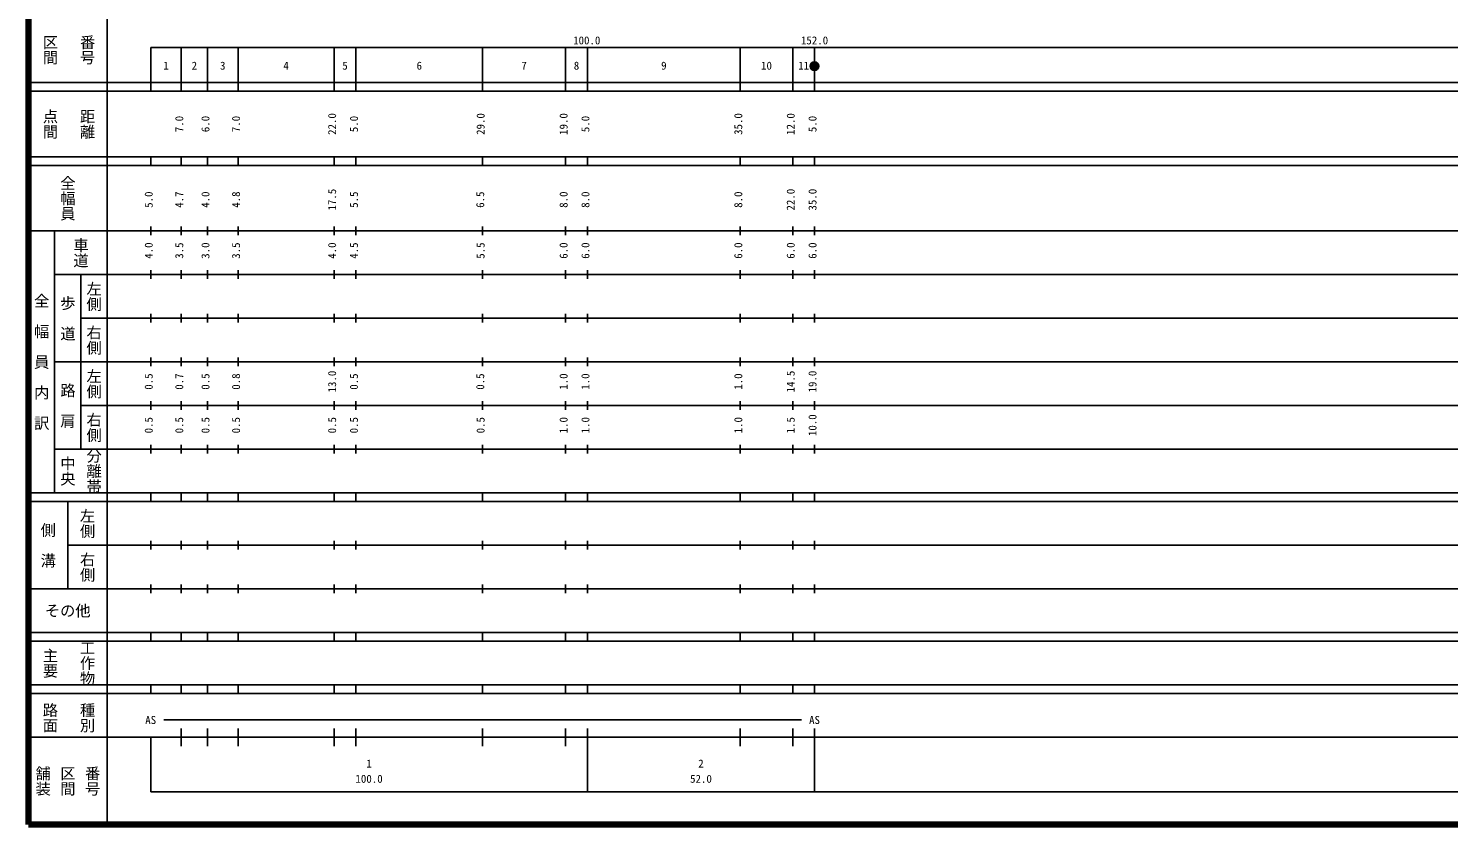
# Model space of a CAD drawing. Units: millimetres on the paper, enlarged 1000 times. Extents: x 40000 to 680000, y 20000 to 380000.
# Drawn here: x 40000 to 365183, y 20000 to 202409 of the extents above; entities that cross this region are included whole.
import ezdxf
from ezdxf.enums import TextEntityAlignment as Align

# ---------------------------------------------------------------- set-up
doc = ezdxf.new("R2010")
doc.units = ezdxf.units.MM
doc.header["$LTSCALE"] = 1000
doc.layers.add('M-TTL', color=2, linetype='Continuous', lineweight=140)
doc.layers.add('M-TTL-BAND', color=7, linetype='Continuous', lineweight=25)
doc.styles.add('@ＭＳ ゴシック', font='')
doc.styles.add('ＭＳ ゴシック', font='')
doc.styles.get('@ＭＳ ゴシック').set_extended_font_data('@MS Gothic')
doc.styles.get('ＭＳ ゴシック').set_extended_font_data('MS Gothic')

msp = doc.modelspace()

# ---------------------------------------------------------------- hatches: boundary and pattern name
at = {"layer": 'M-TTL-BAND'}
msp.add_hatch(color=256, dxfattribs=at).paths.add_polyline_path([(220969, 193741, 1), (218969, 193741, 1)])

# ---------------------------------------------------------------- linework, layer by layer
at = {"layer": 'M-TTL'}
for p, q in [((40000, 380000), (40000, 20000)), ((40000, 20000), (680000, 20000))]:
    msp.add_line(p, q, dxfattribs=at)
at = {"layer": 'M-TTL-BAND'}
for p, q in [((58000, 370000), (58000, 20000)), ((68000, 198000), (579000, 198000)), ((68000, 198000), (68000, 188000)), ((75000, 188000), (75000, 198000)), ((81000, 188000), (81000, 198000)), ((88000, 188000), (88000, 198000)), ((110000, 188000), (110000, 198000)), ((115000, 188000), (115000, 198000)), ((144000, 188000), (144000, 198000)), ((163000, 188000), (163000, 198000)), ((168000, 188000), (168000, 198000)), ((203000, 188000), (203000, 198000)), ((215000, 188000), (215000, 198000)), ((220000, 188000), (220000, 198000)), ((40000, 190000), (579000, 190000)), ((40000, 188000), (579000, 188000)), ((40000, 173000), (579000, 173000)), ((68000, 171000), (68000, 173000)), ((75000, 171000), (75000, 173000)), ((81000, 171000), (81000, 173000)), ((88000, 171000), (88000, 173000)), ((110000, 171000), (110000, 173000)), ((115000, 171000), (115000, 173000)), ((144000, 171000), (144000, 173000)), ((163000, 171000), (163000, 173000)), ((168000, 171000), (168000, 173000)), ((203000, 171000), (203000, 173000)), ((215000, 171000), (215000, 173000)), ((220000, 171000), (220000, 173000)), ((40000, 171000), (579000, 171000)), ((68000, 155000), (68000, 157000)), ((75000, 155000), (75000, 157000)), ((81000, 155000), (81000, 157000)), ((88000, 155000), (88000, 157000)), ((110000, 155000), (110000, 157000)), ((115000, 155000), (115000, 157000)), ((144000, 155000), (144000, 157000)), ((163000, 155000), (163000, 157000)), ((168000, 155000), (168000, 157000)), ((203000, 155000), (203000, 157000)), ((215000, 155000), (215000, 157000)), ((220000, 155000), (220000, 157000)), ((40000, 156000), (579000, 156000)), ((46000, 96000), (46000, 156000)), ((68000, 145000), (68000, 147000)), ((75000, 145000), (75000, 147000)), ((81000, 145000), (81000, 147000)), ((88000, 145000), (88000, 147000)), ((110000, 145000), (110000, 147000)), ((115000, 145000), (115000, 147000)), ((144000, 145000), (144000, 147000)), ((163000, 145000), (163000, 147000)), ((168000, 145000), (168000, 147000)), ((203000, 145000), (203000, 147000)), ((215000, 145000), (215000, 147000)), ((220000, 145000), (220000, 147000)), ((46000, 146000), (579000, 146000)), ((52000, 146000), (52000, 106000)), ((68000, 135000), (68000, 137000)), ((75000, 135000), (75000, 137000)), ((81000, 135000), (81000, 137000)), ((88000, 135000), (88000, 137000)), ((110000, 135000), (110000, 137000)), ((115000, 135000), (115000, 137000)), ((144000, 135000), (144000, 137000)), ((163000, 135000), (163000, 137000)), ((168000, 135000), (168000, 137000)), ((203000, 135000), (203000, 137000)), ((215000, 135000), (215000, 137000)), ((220000, 135000), (220000, 137000)), ((52000, 136000), (579000, 136000)), ((68000, 125000), (68000, 127000)), ((75000, 125000), (75000, 127000)), ((81000, 125000), (81000, 127000)), ((88000, 125000), (88000, 127000)), ((110000, 125000), (110000, 127000)), ((115000, 125000), (115000, 127000)), ((144000, 125000), (144000, 127000)), ((163000, 125000), (163000, 127000)), ((168000, 125000), (168000, 127000)), ((203000, 125000), (203000, 127000)), ((215000, 125000), (215000, 127000)), ((220000, 125000), (220000, 127000)), ((46000, 126000), (579000, 126000)), ((52000, 116000), (579000, 116000)), ((68000, 115000), (68000, 117000)), ((75000, 115000), (75000, 117000)), ((81000, 115000), (81000, 117000)), ((88000, 115000), (88000, 117000)), ((110000, 115000), (110000, 117000)), ((115000, 115000), (115000, 117000)), ((144000, 115000), (144000, 117000)), ((163000, 115000), (163000, 117000)), ((168000, 115000), (168000, 117000)), ((203000, 115000), (203000, 117000)), ((215000, 115000), (215000, 117000)), ((220000, 115000), (220000, 117000)), ((46000, 106000), (579000, 106000)), ((68000, 105000), (68000, 107000)), ((75000, 105000), (75000, 107000)), ((81000, 105000), (81000, 107000)), ((88000, 105000), (88000, 107000)), ((110000, 105000), (110000, 107000)), ((115000, 105000), (115000, 107000)), ((144000, 105000), (144000, 107000)), ((163000, 105000), (163000, 107000)), ((168000, 105000), (168000, 107000)), ((203000, 105000), (203000, 107000)), ((215000, 105000), (215000, 107000)), ((220000, 105000), (220000, 107000)), ((40000, 96000), (579000, 96000)), ((68000, 94000), (68000, 96000)), ((75000, 94000), (75000, 96000)), ((81000, 94000), (81000, 96000)), ((88000, 94000), (88000, 96000)), ((110000, 94000), (110000, 96000)), ((115000, 94000), (115000, 96000)), ((144000, 94000), (144000, 96000)), ((163000, 94000), (163000, 96000)), ((168000, 94000), (168000, 96000)), ((203000, 94000), (203000, 96000)), ((215000, 94000), (215000, 96000)), ((220000, 94000), (220000, 96000)), ((40000, 94000), (579000, 94000)), ((49000, 94000), (49000, 74000)), ((68000, 83000), (68000, 85000)), ((75000, 83000), (75000, 85000)), ((81000, 83000), (81000, 85000)), ((88000, 83000), (88000, 85000)), ((110000, 83000), (110000, 85000)), ((115000, 83000), (115000, 85000)), ((144000, 83000), (144000, 85000)), ((163000, 83000), (163000, 85000)), ((168000, 83000), (168000, 85000)), ((203000, 83000), (203000, 85000)), ((215000, 83000), (215000, 85000)), ((220000, 83000), (220000, 85000)), ((49000, 84000), (579000, 84000)), ((68000, 73000), (68000, 75000)), ((75000, 73000), (75000, 75000)), ((81000, 73000), (81000, 75000)), ((88000, 73000), (88000, 75000)), ((110000, 73000), (110000, 75000)), ((115000, 73000), (115000, 75000)), ((144000, 73000), (144000, 75000)), ((163000, 73000), (163000, 75000)), ((168000, 73000), (168000, 75000)), ((203000, 73000), (203000, 75000)), ((215000, 73000), (215000, 75000)), ((220000, 73000), (220000, 75000)), ((40000, 74000), (579000, 74000)), ((40000, 64000), (579000, 64000)), ((40000, 62000), (579000, 62000)), ((68000, 62000), (68000, 64000)), ((75000, 62000), (75000, 64000)), ((81000, 62000), (81000, 64000)), ((88000, 62000), (88000, 64000)), ((110000, 62000), (110000, 64000)), ((115000, 62000), (115000, 64000)), ((144000, 62000), (144000, 64000)), ((163000, 62000), (163000, 64000)), ((168000, 62000), (168000, 64000)), ((203000, 62000), (203000, 64000)), ((215000, 62000), (215000, 64000)), ((220000, 62000), (220000, 64000)), ((40000, 52000), (579000, 52000)), ((40000, 50000), (579000, 50000)), ((68000, 50000), (68000, 52000)), ((75000, 50000), (75000, 52000)), ((81000, 50000), (81000, 52000)), ((88000, 50000), (88000, 52000)), ((110000, 50000), (110000, 52000)), ((115000, 50000), (115000, 52000)), ((144000, 50000), (144000, 52000)), ((163000, 50000), (163000, 52000)), ((168000, 50000), (168000, 52000)), ((203000, 50000), (203000, 52000)), ((215000, 50000), (215000, 52000)), ((220000, 50000), (220000, 52000)), ((71000, 44000), (217000, 44000)), ((40000, 40000), (579000, 40000)), ((68000, 40000), (68000, 27500)), ((75000, 38000), (75000, 42000)), ((81000, 38000), (81000, 42000)), ((88000, 38000), (88000, 42000)), ((110000, 38000), (110000, 42000)), ((115000, 38000), (115000, 42000)), ((144000, 38000), (144000, 42000)), ((163000, 38000), (163000, 42000)), ((168000, 27500), (168000, 42000)), ((203000, 38000), (203000, 42000)), ((215000, 38000), (215000, 42000)), ((220000, 27500), (220000, 42000)), ((68000, 27500), (579000, 27500))]:
    msp.add_line(p, q, dxfattribs=at)
msp.add_lwpolyline([(220969, 193741, 1), (218969, 193741, 1)], format="xyb", close=True, dxfattribs=at)
msp.add_circle((219969, 193741), 1000, dxfattribs=at)

# ---------------------------------------------------------------- texts
at = {"layer": 'M-TTL-BAND', "style": '@ＭＳ ゴシック'}
for s, p in [('区間', (45000, 197500)), ('番号', (53500, 197500)), ('点間', (45000, 180500)), ('距離', (53500, 180500)), ('全幅員', (49000, 163500)), ('車道', (52000, 151000)), ('左側', (55000, 141000)), ('全\u3000幅\u3000員\u3000内\u3000訳', (43000, 126000)), ('歩\u3000道', (49000, 136000)), ('右側', (55000, 131000)), ('左側', (55000, 121000)), ('路\u3000肩', (49000, 116000)), ('右側', (55000, 111000)), ('中央', (49000, 101000)), ('分離帯', (55000, 101000)), ('左側', (53500, 89000)), ('側\u3000溝', (44500, 84000)), ('右側', (53500, 79000)), ('主要', (45000, 57000)), ('工作物', (53500, 57000)), ('路面', (45000, 44500)), ('種別', (53500, 44500)), ('舗装', (43333, 30000)), ('区間', (49000, 30000)), ('番号', (54667, 30000))]:
    msp.add_text(s, height=2566, rotation=270, dxfattribs=at).set_placement(p, align=Align.MIDDLE_CENTER)
at = {"layer": 'M-TTL-BAND', "style": 'ＭＳ ゴシック'}
for s, p in [('100.0', (167844, 198195)), ('152.0', (220000, 198195)), ('1', (71500, 192405)), ('2', (78000, 192405)), ('3', (84500, 192405)), ('4', (99000, 192405)), ('5', (112500, 192405)), ('6', (129500, 192405)), ('7', (153500, 192405)), ('8', (165500, 192405)), ('9', (185500, 192405)), ('10', (209000, 192405)), ('11', (217500, 192405)), ('AS', (68000, 42500)), ('AS', (220000, 42500)), ('1', (118000, 32523)), ('2', (194000, 32523)), ('100.0', (118000, 29033)), ('52.0', (194000, 29033))]:
    msp.add_text(s, height=1833, dxfattribs=at).set_placement(p, align=Align.BOTTOM_CENTER)
for s, p in [('7.0', (76000, 180500)), ('6.0', (82000, 180500)), ('7.0', (89000, 180500)), ('22.0', (111000, 180500)), ('5.0', (116000, 180500)), ('29.0', (145000, 180500)), ('19.0', (164000, 180500)), ('5.0', (169000, 180500)), ('35.0', (204000, 180500)), ('12.0', (216000, 180500)), ('5.0', (221000, 180500)), ('5.0', (69000, 163174)), ('4.7', (76000, 163174)), ('4.0', (82000, 163174)), ('4.8', (89000, 163174)), ('17.5', (111000, 163174)), ('5.5', (116000, 163174)), ('6.5', (144916, 163174)), ('8.0', (164000, 163174)), ('8.0', (169000, 163174)), ('8.0', (204000, 163174)), ('22.0', (216000, 163174)), ('35.0', (221000, 163174)), ('4.0', (69000, 151500)), ('3.5', (76000, 151500)), ('3.0', (82000, 151500)), ('3.5', (89000, 151500)), ('4.0', (111000, 151500)), ('4.5', (116000, 151500)), ('5.5', (145000, 151500)), ('6.0', (164000, 151500)), ('6.0', (169000, 151500)), ('6.0', (204000, 151500)), ('6.0', (216000, 151500)), ('6.0', (221000, 151500)), ('13.0', (111000, 121500)), ('14.5', (216000, 121500)), ('19.0', (221000, 121500)), ('0.5', (69000, 121500)), ('0.7', (76000, 121500)), ('0.5', (82000, 121500)), ('0.8', (89000, 121500)), ('0.5', (116000, 121500)), ('0.5', (144916, 121500)), ('1.0', (164000, 121500)), ('1.0', (169000, 121500)), ('1.0', (204000, 121500)), ('10.0', (221000, 111500)), ('0.5', (69000, 111500)), ('0.5', (76000, 111500)), ('0.5', (82000, 111500)), ('0.5', (89000, 111500)), ('0.5', (111000, 111500)), ('0.5', (116000, 111500)), ('0.5', (145000, 111500)), ('1.0', (164000, 111500)), ('1.0', (169000, 111500)), ('1.0', (204000, 111500)), ('1.5', (216000, 111500))]:
    msp.add_text(s, height=1833, rotation=90, dxfattribs=at).set_placement(p, align=Align.BOTTOM_CENTER)
msp.add_text('その他', height=2566, dxfattribs=at).set_placement((49000, 69000), align=Align.MIDDLE_CENTER)

doc.saveas('drawing.dxf')
